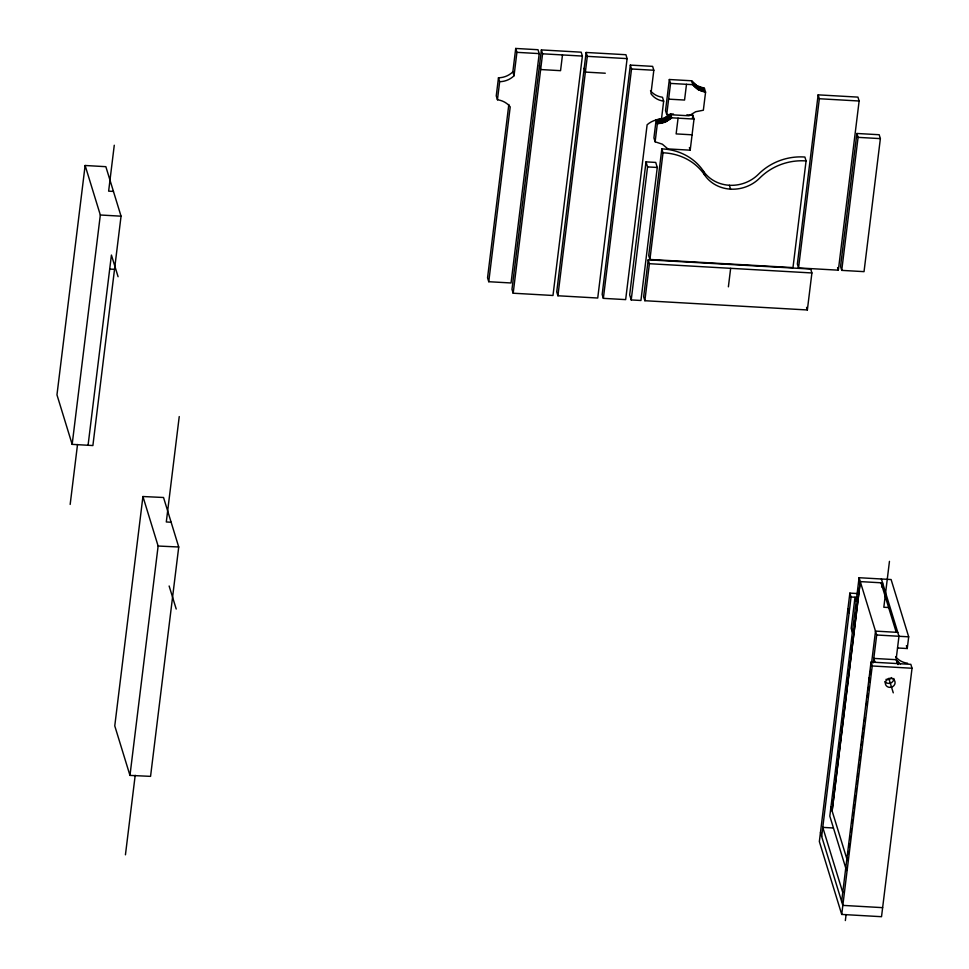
<?xml version="1.0" encoding="UTF-8"?>
<svg xmlns="http://www.w3.org/2000/svg" width="969" height="969" viewBox="0 0 969 969"><rect width="100%" height="100%" fill="white"/><g stroke="black" fill="none" stroke-linecap="round" stroke-linejoin="round"><path stroke-width="1.45" d="M85.127 165.493L56.965 394.855L72.166 444.359L92.891 445.546L121.052 216.184L105.851 166.68L85.127 165.493L100.328 214.997L72.166 444.359M70.168 504.437L77.52 444.517M114.269 145.241L108.637 191.147L113.458 191.426M88.07 445.268L111.423 255.053L118.085 276.722M142.927 496.528L114.766 725.89L129.967 775.406L150.558 776.363L178.732 547L163.531 497.497L142.927 496.528L158.129 546.031L129.967 775.406M125.437 854.803L135.2 775.321M179.241 416.573L166.305 521.964L171.125 522.243M512.843 71.863A19.319 17.599 -17.1 0 1 498.478 77.786L496.249 95.87L497.448 99.759A20.567 18.726 -17.1 0 1 510.215 106.869L488.751 281.713L511.051 282.972L539.212 53.61L538.013 49.722L515.714 48.45L512.843 71.863L514.042 75.752A19.319 17.599 -17.1 0 1 499.665 81.687L497.448 99.759M508.834 104.47L487.552 277.812L488.751 281.713M514.042 75.752L516.913 52.338L515.714 48.45M541.38 49.916L511.983 289.319L513.182 293.219L552.984 295.484L582.381 56.069L581.194 52.181L541.38 49.916L542.579 53.804L513.182 293.219M562.48 54.942L560.554 70.676L540.654 69.538L539.454 65.65M586.124 52.459L556.727 291.875L557.914 295.763L597.728 298.028L627.113 58.612L625.926 54.724L586.124 52.459L587.311 56.347L557.914 295.763M663.668 101.139A19.319 17.599 -17.1 0 1 650.95 93.666L653.821 70.252L652.621 66.364L630.334 65.093L602.173 294.455L603.36 298.355L625.659 299.615L647.122 124.771A20.567 18.726 -17.1 0 1 661.452 119.211L663.668 101.139L662.481 97.239A19.319 17.599 -17.1 0 1 650.49 90.759M603.36 298.355L631.522 68.981L630.334 65.093M646.008 161.871L629.668 294.891L631.219 299.93L640.933 300.487L657.273 167.467L655.722 162.429L646.008 161.871L647.546 166.91L631.219 299.93M673.491 114.076L670.524 113.906L663.922 118.242L656.146 119.841L653.93 137.913L655.129 141.801L662.324 144.175L667.895 148.911L690.194 150.183L694.01 119.066L692.823 115.178L686.876 114.839M655.129 141.801L657.345 123.729L656.146 119.841M669.349 79.506L665.533 110.623L666.733 114.512L689.032 115.783L695.681 111.738L703.349 110.224L705.577 92.14L704.378 88.252L697.099 85.793L691.648 80.778L669.349 79.506L670.548 83.407L666.733 114.512M648.2 259.813L643.658 296.817L644.857 300.717L807.359 309.959L811.901 272.955L810.714 269.055L648.2 259.813L649.4 263.701L644.857 300.717M661.827 148.899L648.721 255.562L649.92 259.462L792.981 267.601L806.075 160.939L804.888 157.051A54.821 49.928 -17.1 0 0 758.497 174.202A35.223 32.074 -17.1 0 1 703.385 171.065A54.821 49.928 -17.1 0 0 661.827 148.899L663.014 152.799L649.92 259.462M678.07 118.17L676.132 133.904L692.084 134.812M686.488 84.315L684.562 100.049L668.622 99.141M692.447 118.145L692.823 115.178M704.039 91.025L704.378 88.252M728.385 286.836L730.65 268.328M818.139 94.853L797.366 264.028L798.553 267.916L838.355 270.181L859.128 101.006L857.94 97.118L818.139 94.853L819.326 98.741L798.553 267.916M856.875 133.468L840.547 266.487L841.734 270.375L864.033 271.647L880.373 138.628L879.174 134.727L856.875 133.468L858.074 137.356L841.734 270.375M858.704 593.622L849.861 593.113L819.35 841.564L841.722 914.433L881.524 916.698L912.035 668.247L910.836 664.346L871.034 662.081L841.637 901.497M821.664 836.417L851.061 597.013L849.861 593.113M897.536 647.982L907.25 648.527L908.692 636.827L891.105 579.535L859.079 577.718L829.815 816.116L846.518 870.537M860.278 581.606L832.117 810.968L860.315 581.606L882.577 582.878L882.032 587.262M848.057 854.476L848.42 851.485M848.977 846.979L849.377 843.987M849.898 839.493L850.297 836.489M850.818 831.996L851.218 828.992M851.921 822.996L852.32 820.004M852.841 815.498L853.241 812.506M853.762 808.001L854.161 805.009M854.682 800.515L855.227 796.009M855.784 791.516L856.184 788.524M856.705 784.018L857.105 781.026M857.626 776.52L858.025 773.528M858.728 767.533L859.091 764.529M859.648 760.035L860.06 757.043M860.569 752.538L860.981 749.546M861.489 745.04L861.889 742.048M862.41 737.542L862.967 733.048M863.512 728.555L863.924 725.551M864.433 721.057L864.845 718.065M866.456 704.572L866.831 701.568M867.376 697.074L867.788 694.07M868.297 689.577L868.708 686.585M869.217 682.079L869.629 679.087M870.138 674.581L870.731 670.088M871.24 665.594L875.516 631.11M841.722 914.433L872.233 665.982L871.034 662.081M873.251 662.857L876.679 634.998L859.079 577.718M845.356 920.55L846.094 914.554M889.457 561.354L883.825 607.26L888.646 607.539M657.345 123.729L665.122 122.13L671.711 117.806L694.01 119.066M158.129 546.031L178.732 547M516.913 52.338L539.212 53.61M542.579 53.804L582.381 56.069M587.311 56.347L627.113 58.612M631.522 68.981L653.821 70.252M605.286 73.22L585.385 72.081L584.186 68.193M670.548 83.407L692.847 84.678L698.286 89.693L705.577 92.14M819.326 98.741L859.128 101.006M858.074 137.356L880.373 138.628M647.546 166.91L657.273 167.467M100.328 214.997L121.052 216.184M649.4 263.701L811.901 272.955M109.703 269.067L114.524 269.346M851.061 597.013L856.947 597.34M875.479 631.11L897.779 632.382M876.679 634.998L908.692 636.827M872.233 665.982L912.035 668.247M833.086 827.974L822.766 827.381L842.751 892.461M882.638 907.65L842.836 905.385L820.464 832.528M900.48 664.019L896.095 659.683L898.966 636.27L881.378 578.977M837.567 267.589L838.355 270.181M806.559 307.367L807.359 309.959M906.378 645.669L907.25 648.527M881.039 582.793L896.24 632.297M897.645 661.597L898.433 664.189M896.834 660.664L898.021 664.564L896.095 659.683L873.796 658.411L874.995 662.311M888.827 678.385L893.273 692.835M703.082 88.046L704.281 91.934M701.822 87.755L703.009 91.643M700.575 87.38L701.774 91.268M699.376 86.931L700.575 90.82M729.391 185.273L730.578 189.161M698.213 86.398L699.412 90.299M856.208 601.131L855.009 597.231L851.194 628.336L852.393 632.236M697.099 85.793L698.286 89.693M696.033 85.115L697.22 89.015M695.027 84.376L696.214 88.264M694.07 83.564L695.27 87.452M693.198 82.692L694.385 86.58M692.387 81.759L693.586 85.66M691.648 80.778L692.847 84.678M847.923 608.847L849.123 612.747M869.108 677.816L870.295 681.716M703.385 171.065L704.584 174.953A35.223 32.074 -17.1 0 0 759.684 178.09A54.821 49.928 -17.1 0 1 806.075 160.939M689.395 147.579L690.194 150.183M670.524 113.906L671.711 117.806M669.555 114.79L670.754 118.69M668.525 115.614L669.724 119.514M667.447 116.377L668.646 120.277M666.321 117.067L667.52 120.968M665.146 117.697L666.333 121.585M663.922 118.242L665.122 122.13M662.675 118.715L663.874 122.603M661.403 119.102L662.602 122.99M660.107 119.405L661.306 123.305M658.799 119.635L659.986 123.523M657.479 119.781L658.666 123.669M830.917 807.08L847.354 860.472M498.478 77.786L499.665 81.687M169.127 585.991L176.213 609.029M663.014 152.799A54.821 49.928 -17.1 0 1 704.584 174.953M893.89 678.47A4.93 4.494 -17.1 0 1 884.903 681.619M907.626 663.256A19.319 17.599 -17.1 0 1 895.635 656.776M891.746 677.561A4.93 4.494 -17.1 0 1 886.017 679.354M885.412 682.14L885.315 683.327A4.93 4.494 -17.1 0 0 890.039 687.372A4.93 4.494 -17.1 0 0 895.053 683.157A4.93 4.494 -17.1 0 0 891.214 678.373L889.942 678.348A4.93 4.494 -17.1 0 0 885.412 682.14"/></g></svg>
